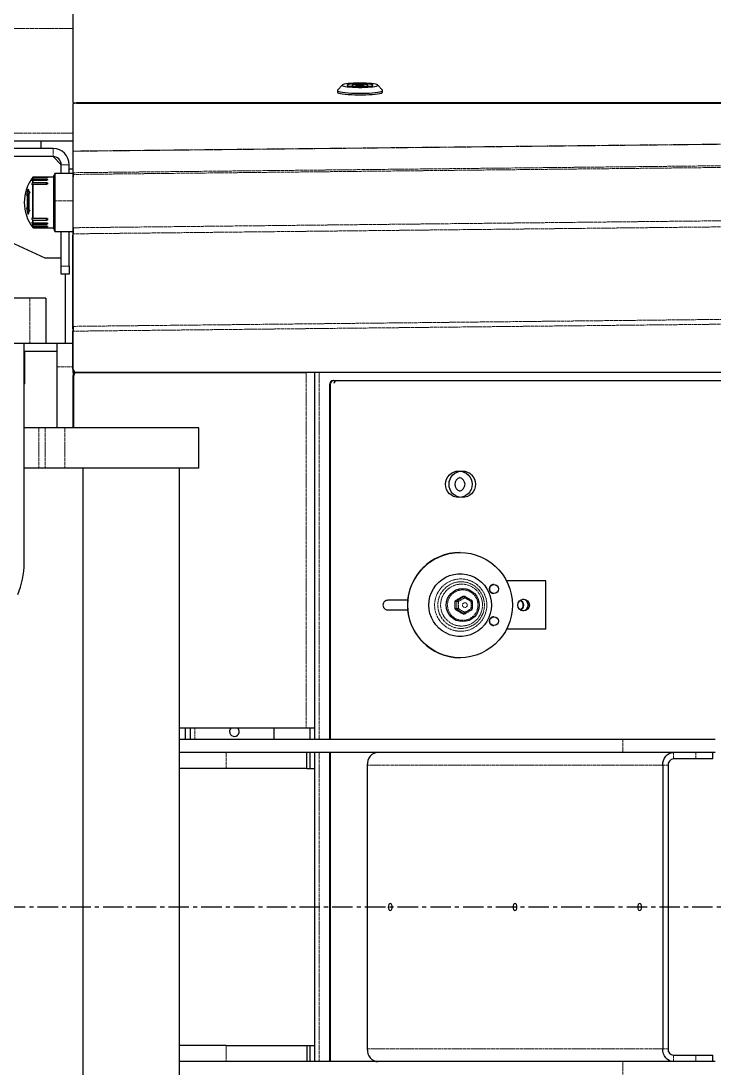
# Model space of a CAD drawing. Header units: millimetres. Extents: x -18594 to 273470, y -238787 to 48452.
# Drawn here: x 35425 to 35855, y -238011 to -237361 of the extents above; entities that cross this region are included whole.
import ezdxf

# ---------------------------------------------------------------- set-up
doc = ezdxf.new("R2010")
doc.units = ezdxf.units.MM
doc.linetypes.add('Xref AGV layout$0$CENTERX2', pattern=[20.32, 12.7, -2.54, 2.54, -2.54])
doc.linetypes.add('Xref AGV layout$0$PHANTOM', pattern=[2.5, 1.25, -0.25, 0.25, -0.25, 0.25, -0.25])
doc.layers.add('AM_BOR', color=4, linetype='Continuous', lineweight=25)
doc.layers.add('Xref AGV layout$0$ANNOTATION', color=5, linetype='Continuous')

# ---------------------------------------------------------------- blocks, each defined once
blk = doc.blocks.new('Xref AGV layout$0$A$C6D3E55E3')
at = {"color": 7, "linetype": 'Continuous', "lineweight": 25}
for p, q in [((2147.25, 1621.42), (2147.25, 1701.76)), ((2314.32, 1632.3), (2311.34, 1629.07)), ((2317.35, 1632.15), (2317.35, 1632)), ((2322.75, 1632.15), (2322.75, 1631.6)), ((2323.67, 1633.09), (2323.7, 1632.75)), ((2323.7, 1632.39), (2323.7, 1632.75)), ((2326.67, 1633.1), (2326.67, 1632.4)), ((2326.7, 1632.75), (2326.67, 1633.1)), ((2326.7, 1632.75), (2326.7, 1632.4)), ((2327.75, 1631.6), (2327.75, 1632.15)), ((2333.15, 1632), (2333.15, 1632.15)), ((2339.16, 1629.07), (2336.18, 1632.3)), ((2311.25, 1628.88), (2311.25, 1627.88)), ((2323.8, 1631.55), (2323.82, 1631.2)), ((2323.82, 1631.2), (2323.82, 1631.19)), ((2326.8, 1631.19), (2326.8, 1631.55)), ((2326.82, 1631.21), (2326.8, 1631.55)), ((2326.82, 1631.2), (2326.82, 1631.21)), ((2339.25, 1627.88), (2339.25, 1628.88)), ((2147.25, 1621.42), (2147.25, 1620.69)), ((2147.25, 1591.43), (2147.25, 1620.69)), ((3169.56, 1621.18), (2149.25, 1621.18)), ((2149.25, 1620.94), (3171.19, 1620.94)), ((2147.25, 1597.32), (2004.77, 1597.32)), ((2127.25, 1592.82), (2127.25, 1597.32)), ((2134.75, 1592.82), (2009.75, 1592.82)), ((2134.75, 1587.82), (2043.25, 1587.82)), ((2134.75, 1587.82), (2139.75, 1582.82)), ((2147.22, 1587.23), (2147.25, 1591.14)), ((2147.22, 1576.23), (2147.22, 1587.23)), ((2147.25, 1577.83), (2147.25, 1591.14)), ((2139.75, 1577.41), (2139.75, 1582.82)), ((2144.75, 1577.41), (2144.75, 1582.82)), ((2144.75, 1580.32), (2147.25, 1580.32)), ((2122.16, 1573.78), (2122.16, 1574.52)), ((2134.95, 1575.16), (2122.36, 1575.16)), ((2122.36, 1575), (2130.38, 1575)), ((2130.38, 1574.61), (2122.36, 1574.61)), ((2122.36, 1573.88), (2130.38, 1573.88)), ((2135.88, 1577.41), (2134.95, 1575.41)), ((2134.95, 1575.41), (2134.95, 1560.31)), ((2147.22, 1577.41), (2135.88, 1577.41)), ((2135.88, 1577.41), (2135.88, 1560.42)), ((2147.1, 1573.38), (2147.25, 1576.76)), ((2147.24, 1577.27), (2147.25, 1577.83)), ((2147.25, 1543.66), (2147.25, 1576.76)), ((2118.99, 1567.61), (2119.32, 1567.61)), ((2122.16, 1571.68), (2122.16, 1572.94)), ((2122.16, 1549.69), (2122.16, 1570.44)), ((2130.38, 1573.01), (2122.36, 1573.01)), ((2122.36, 1571.77), (2130.38, 1571.77)), ((2130.38, 1570.49), (2122.36, 1570.49)), ((2147.1, 1540.63), (2147.1, 1573.38)), ((2129.75, 1524.82), (2043.25, 1564.69)), ((2118.29, 1563.83), (2118.61, 1563.83)), ((2118.74, 1555.82), (2118.74, 1564.08)), ((2119.25, 1564.61), (2119.25, 1555.4)), ((2119.59, 1564.61), (2119.59, 1555.4)), ((2119.83, 1565.39), (2120.18, 1565.39)), ((2118.29, 1555.94), (2118.61, 1555.94)), ((2119.83, 1554.72), (2120.18, 1554.72)), ((2134.95, 1560.31), (2134.95, 1543.44)), ((2135.88, 1560.42), (2135.88, 1541.44)), ((2118.99, 1552.08), (2119.32, 1552.08)), ((2122.16, 1546.85), (2122.16, 1548.31)), ((2122.36, 1549.65), (2130.38, 1549.65)), ((2130.38, 1548.22), (2122.36, 1548.22)), ((2122.16, 1544.86), (2122.16, 1545.83)), ((2122.36, 1546.79), (2130.38, 1546.79)), ((2130.38, 1545.73), (2122.36, 1545.73)), ((2122.36, 1544.78), (2130.38, 1544.78)), ((2130.38, 1544.18), (2122.36, 1544.18)), ((2122.36, 1543.66), (2134.95, 1543.66)), ((2134.95, 1543.44), (2134.95, 1543.41)), ((2134.95, 1543.41), (2135.88, 1541.41)), ((2135.88, 1541.44), (2135.88, 1541.41)), ((2135.88, 1541.41), (2147.1, 1541.41)), ((2139.75, 1519.82), (2139.75, 1541.41)), ((2144.75, 1519.82), (2144.75, 1541.41)), ((2147.18, 1542.04), (2147.25, 1543.66)), ((2146.94, 1538.38), (2147.25, 1539.87)), ((2146.94, 1480.92), (2146.94, 1538.38)), ((2147.25, 1482.41), (2147.25, 1539.87)), ((2139.75, 1524.82), (2129.75, 1524.82)), ((2139.75, 1514.82), (2139.75, 1519.82)), ((2144.75, 1519.82), (2144.75, 1514.82)), ((2144.75, 1514.82), (2139.75, 1514.82)), ((2142.25, 1514.82), (2142.25, 1471.82)), ((2120.25, 1499.82), (1905.25, 1499.82)), ((2130.25, 1499.82), (2120.25, 1499.82)), ((2130.25, 1499.82), (2130.25, 1471.82)), ((2146.9, 1455.82), (2146.9, 1479.43)), ((2146.94, 1480.92), (2147.25, 1482.41)), ((2147.25, 1455.82), (2147.25, 1479.43)), ((2120.25, 1471.82), (1905.25, 1471.82)), ((2116.75, 1335.34), (2116.75, 1471.82)), ((2130.25, 1471.82), (2120.25, 1471.82)), ((2142.25, 1471.82), (2130.25, 1471.82)), ((2137.25, 1466.82), (2137.25, 1471.82)), ((2146.9, 1471.82), (2142.25, 1471.82)), ((2137.25, 1466.82), (2116.75, 1466.82)), ((2117.25, 1446.82), (2117.25, 1466.82)), ((2137.25, 1457.18), (2137.25, 1466.82)), ((2137.25, 1419.32), (2137.25, 1457.18)), ((2147.25, 1453.82), (2147.25, 1454.69)), ((2147.25, 1453.82), (2147.25, 1451.82)), ((2148.92, 1453.82), (2147.25, 1453.82)), ((2147.25, 1419.32), (2147.25, 1451.82)), ((2147.51, 1419.32), (2147.51, 1451.82)), ((2148.92, 1453.82), (2149.24, 1453.82)), ((3140.26, 1453.82), (2149.24, 1453.82)), ((2149.5, 1453.82), (2291.77, 1453.82)), ((2297.25, 1232.82), (2297.25, 1453.82)), ((2117.25, 1446.82), (2116.75, 1446.82)), ((2306.57, 1225.82), (2306.57, 1446.82)), ((2306.92, 1225.82), (2306.92, 1446.82)), ((2308.56, 1448.82), (2308.91, 1448.82)), ((2308.91, 1448.82), (3140.91, 1448.82)), ((2125.82, 1419.32), (2116.75, 1419.32)), ((2129.83, 1419.32), (2125.82, 1419.32)), ((2142.02, 1419.32), (2129.83, 1419.32)), ((2225.25, 1419.32), (2142.02, 1419.32)), ((2225.25, 1394.32), (2225.25, 1419.32)), ((2125.82, 1394.32), (2116.75, 1394.32)), ((2129.83, 1394.32), (2125.82, 1394.32)), ((2142.02, 1394.32), (2129.83, 1394.32)), ((2225.25, 1394.32), (2142.02, 1394.32)), ((2153.25, 1394.32), (2153.25, 849.32)), ((2213.25, 849.32), (2213.25, 1394.32)), ((2387.4, 1341.97), (2387.26, 1341.97)), ((2408.45, 1322.07), (2408.32, 1322.07)), ((2440.75, 1324.32), (2416.29, 1324.32)), ((2440.75, 1294.32), (2440.75, 1324.32)), ((2390.21, 1314.65), (2389.13, 1314.65)), ((2408.32, 1316.57), (2408.45, 1316.57)), ((2394.45, 1312.35), (2394.44, 1312.35)), ((2394.95, 1311.49), (2394.94, 1311.49)), ((2394.94, 1307.16), (2394.95, 1307.15)), ((2389.13, 1303.99), (2390.21, 1303.99)), ((2394.44, 1306.29), (2394.45, 1306.29)), ((2408.45, 1302.07), (2408.32, 1302.07)), ((2408.32, 1296.57), (2408.45, 1296.57)), ((2440.75, 1294.32), (2416.29, 1294.32)), ((2387.26, 1276.67), (2387.4, 1276.67)), ((2291.77, 1232.82), (2213.25, 1232.82)), ((2216.74, 1232.82), (2216.74, 1225.82)), ((2219.74, 1232.82), (2219.74, 1225.82)), ((2271.74, 1232.82), (2271.74, 1225.82)), ((2297.25, 1232.82), (2291.77, 1232.82)), ((2294.25, 1225.82), (2294.25, 1232.82)), ((2297.25, 1225.82), (2297.25, 1232.82)), ((2488.52, 1225.82), (2213.25, 1225.82)), ((2545.78, 1225.82), (2488.52, 1225.82)), ((2488.52, 1217.82), (2213.25, 1217.82)), ((2292.25, 1207.82), (2292.25, 1217.82)), ((2294.25, 1207.82), (2294.25, 1217.82)), ((2297.25, 1207.82), (2297.25, 1217.82)), ((2306.57, 1025.82), (2306.57, 1217.82)), ((2306.92, 1025.82), (2306.92, 1217.82)), ((2545.78, 1217.82), (2488.52, 1217.82)), ((2544.4, 1213.82), (2544.4, 1217.82)), ((2329.72, 1209.82), (2329.72, 1033.82)), ((2513.27, 1209.82), (2513.27, 1033.82)), ((2516.54, 1209.82), (2516.54, 1033.82)), ((2533.74, 1213.82), (2519.82, 1213.82)), ((2544.4, 1213.82), (2533.74, 1213.82)), ((2242.25, 1207.82), (2213.25, 1207.82)), ((2292.25, 1207.82), (2242.25, 1207.82)), ((2292.25, 1207.82), (2297.25, 1207.82)), ((2297.25, 1035.82), (2297.25, 1207.82)), ((2242.25, 1035.82), (2213.25, 1035.82)), ((2242.25, 1035.82), (2292.25, 1035.82)), ((2292.25, 1035.82), (2297.25, 1035.82)), ((2292.25, 1035.82), (2292.25, 1025.82)), ((2294.25, 1025.82), (2294.25, 1035.82)), ((2297.25, 1025.82), (2297.25, 1035.82)), ((2519.82, 1029.82), (2533.74, 1029.82)), ((2533.74, 1029.82), (2544.4, 1029.82)), ((2544.4, 1025.82), (2544.4, 1029.82)), ((2488.52, 1025.82), (2213.25, 1025.82)), ((2545.78, 1025.82), (2488.52, 1025.82))]:
    blk.add_line(p, q, dxfattribs=at)
at = {"color": 8, "linetype": 'Xref AGV layout$0$PHANTOM', "lineweight": 18}
for p, q in [((2147.25, 1667.32), (1999.56, 1667.32)), ((2149.25, 1620.94), (2149.25, 1621.18)), ((2004.75, 1602.32), (2147.25, 1602.32)), ((3156.42, 1602.1), (2147.25, 1591.26)), ((2147.25, 1591.14), (3156.35, 1601.98)), ((2134.75, 1592.82), (2134.75, 1587.82)), ((3150.22, 1588.6), (2147.25, 1577.83)), ((2147.25, 1576.76), (3149.97, 1587.54)), ((2139.75, 1582.82), (2144.75, 1582.82)), ((2122.16, 1574.9), (2122.16, 1575.07)), ((2122.36, 1575), (2122.36, 1575.16)), ((2122.36, 1573.88), (2122.36, 1574.61)), ((2130.38, 1575), (2130.38, 1574.6)), ((2130.38, 1573.88), (2130.38, 1573.01)), ((2122.36, 1571.77), (2122.36, 1573.01)), ((2122.36, 1549.65), (2122.36, 1570.49)), ((2130.38, 1571.77), (2130.38, 1570.6)), ((2130.38, 1570.6), (2130.38, 1570.49)), ((2118.61, 1564.21), (2118.71, 1564.21)), ((2119.25, 1564.61), (2119.59, 1564.61)), ((2119.4, 1565.01), (2119.74, 1565.01)), ((2118.61, 1555.65), (2118.7, 1555.65)), ((2119.25, 1555.4), (2119.59, 1555.4)), ((2119.4, 1555.01), (2119.74, 1555.01)), ((2135.88, 1560.42), (2147.1, 1560.42)), ((3144.86, 1554.38), (2147.25, 1543.66)), ((2122.36, 1546.79), (2122.36, 1548.22)), ((2130.38, 1549.65), (2130.38, 1549.42)), ((2130.38, 1549.42), (2130.38, 1548.22)), ((2147.25, 1539.87), (3144.55, 1550.58)), ((2122.16, 1543.76), (2122.16, 1544.28)), ((2122.36, 1544.78), (2122.36, 1545.73)), ((2122.36, 1543.69), (2122.36, 1544.18)), ((2134.95, 1543.69), (2122.36, 1543.69)), ((2122.36, 1543.66), (2122.36, 1543.69)), ((2130.38, 1546.79), (2130.38, 1545.73)), ((2130.38, 1544.78), (2130.38, 1544.18)), ((2134.95, 1543.44), (2135.88, 1541.44)), ((2139.75, 1519.82), (2144.75, 1519.82)), ((2120.25, 1499.82), (2120.25, 1471.82)), ((3142.3, 1493.09), (2147.25, 1482.41)), ((2147.25, 1479.43), (3142.25, 1490.12)), ((2146.9, 1479.43), (2147.25, 1479.43)), ((2146.9, 1457.18), (2137.25, 1457.18)), ((2146.9, 1455.82), (2147.25, 1455.82)), ((2147.51, 1451.82), (2147.25, 1451.82)), ((2291.77, 1453.82), (2291.77, 1232.82)), ((2299.99, 1453.82), (2299.99, 1225.82)), ((2306.92, 1446.82), (2306.57, 1446.82)), ((2125.82, 1394.32), (2125.82, 1419.32)), ((2129.83, 1394.32), (2129.83, 1419.32)), ((2142.02, 1394.32), (2142.02, 1419.32)), ((2389.71, 1314.52), (2388.63, 1314.52)), ((2385.48, 1311.49), (2384.4, 1311.49)), ((2384.4, 1307.16), (2385.48, 1307.16)), ((2384.9, 1312.35), (2385.98, 1312.35)), ((2385.98, 1306.29), (2384.9, 1306.29)), ((2388.63, 1304.13), (2389.71, 1304.13)), ((2222.74, 1232.82), (2222.74, 1225.82)), ((2488.52, 1217.82), (2488.52, 1225.82)), ((2242.25, 1207.82), (2242.25, 1217.82)), ((2299.99, 1217.82), (2299.99, 1025.82)), ((2519.82, 1213.82), (2519.82, 1217.82)), ((2533.74, 1213.82), (2533.74, 1217.82)), ((2513.27, 1209.82), (2329.72, 1209.82)), ((2516.54, 1209.82), (2513.27, 1209.82)), ((2242.25, 1035.82), (2242.25, 1025.82)), ((2329.72, 1033.82), (2513.27, 1033.82)), ((2516.54, 1033.82), (2513.27, 1033.82)), ((2519.82, 1029.82), (2519.82, 1025.82)), ((2533.74, 1025.82), (2533.74, 1029.82)), ((2488.52, 1017.82), (2488.52, 1025.82))]:
    blk.add_line(p, q, dxfattribs=at)
at = {"color": 7, "linetype": 'Continuous', "lineweight": 25, "flags": 128}
for points in [[(2325.14, 1633.49), (2323.18, 1633.47), (2321.28, 1633.4), (2319.51, 1633.29), (2317.93, 1633.15), (2316.58, 1632.98), (2315.51, 1632.77), (2314.75, 1632.55), (2314.33, 1632.32), (2314.26, 1632.08), (2314.55, 1631.84), (2315.18, 1631.61), (2316.13, 1631.4), (2317.37, 1631.21), (2318.87, 1631.06), (2320.57, 1630.94), (2322.43, 1630.86), (2324.37, 1630.81), (2326.34, 1630.82), (2328.28, 1630.86), (2330.12, 1630.95), (2331.8, 1631.07), (2333.27, 1631.23), (2334.49, 1631.42), (2335.41, 1631.64), (2336, 1631.87), (2336.24, 1632.1), (2336.13, 1632.34), (2335.68, 1632.58), (2334.88, 1632.8), (2333.78, 1633), (2332.4, 1633.17), (2330.8, 1633.31), (2329.01, 1633.41), (2327.11, 1633.47), (2325.14, 1633.49)], [(2325.17, 1633.13), (2323.45, 1633.1), (2321.82, 1633.03), (2320.34, 1632.92), (2319.1, 1632.77), (2318.14, 1632.6), (2317.52, 1632.4), (2317.26, 1632.19), (2317.37, 1631.98), (2317.85, 1631.78), (2318.67, 1631.6), (2319.8, 1631.44), (2321.19, 1631.31), (2322.77, 1631.22), (2324.46, 1631.18), (2326.19, 1631.18), (2327.88, 1631.23), (2329.44, 1631.32), (2330.81, 1631.45), (2331.91, 1631.61), (2332.71, 1631.8), (2333.16, 1632), (2333.23, 1632.21), (2332.94, 1632.42), (2332.28, 1632.62), (2331.29, 1632.79), (2330.03, 1632.93), (2328.54, 1633.04), (2326.89, 1633.11), (2325.17, 1633.13)], [(2323.67, 1633.09), (2322.08, 1633.03), (2320.62, 1632.93), (2319.38, 1632.8), (2318.4, 1632.63), (2317.72, 1632.44), (2317.38, 1632.24), (2317.4, 1632.04), (2317.77, 1631.84), (2318.47, 1631.66), (2319.48, 1631.49), (2320.75, 1631.36), (2322.22, 1631.26), (2323.82, 1631.2)], [(2323.7, 1632.75), (2322.39, 1632.67), (2321.3, 1632.55), (2320.54, 1632.4), (2320.14, 1632.23), (2320.16, 1632.06), (2320.58, 1631.89), (2321.37, 1631.74), (2322.47, 1631.62), (2323.8, 1631.55)], [(2322.75, 1632.15), (2322.95, 1632.03), (2323.5, 1631.93), (2324.31, 1631.87), (2325.27, 1631.85), (2326.23, 1631.87), (2327.03, 1631.94), (2327.57, 1632.04), (2327.75, 1632.15), (2327.55, 1632.27), (2327, 1632.37), (2326.18, 1632.43), (2325.22, 1632.46), (2324.27, 1632.43), (2323.46, 1632.36), (2322.93, 1632.26), (2322.75, 1632.15)], [(2326.82, 1631.21), (2328.42, 1631.27), (2329.87, 1631.37), (2331.12, 1631.51), (2332.1, 1631.67), (2332.78, 1631.86), (2333.11, 1632.06), (2333.1, 1632.26), (2332.73, 1632.46), (2332.02, 1632.65), (2331.01, 1632.81), (2329.75, 1632.94), (2328.28, 1633.04), (2326.67, 1633.1)], [(2326.8, 1631.55), (2328.11, 1631.63), (2329.19, 1631.75), (2329.96, 1631.9), (2330.35, 1632.07), (2330.34, 1632.25), (2329.92, 1632.42), (2329.13, 1632.56), (2328.02, 1632.68), (2326.7, 1632.75)], [(2311.25, 1627.88), (2311.27, 1627.8), (2311.56, 1627.53), (2312.21, 1627.26), (2313.19, 1627.02), (2314.49, 1626.79), (2316.07, 1626.59), (2317.88, 1626.43), (2319.89, 1626.31), (2322.03, 1626.22), (2324.26, 1626.18), (2326.51, 1626.18), (2328.73, 1626.23), (2330.86, 1626.32), (2332.85, 1626.45), (2334.63, 1626.62), (2336.18, 1626.82), (2337.44, 1627.04), (2338.39, 1627.29), (2338.99, 1627.56), (2339.24, 1627.83), (2339.25, 1627.88)], [(2311.34, 1629.07), (2311.33, 1629.06), (2311.27, 1628.79), (2311.56, 1628.52), (2312.21, 1628.25), (2313.19, 1628.01), (2314.49, 1627.78), (2316.07, 1627.59), (2317.88, 1627.42), (2319.89, 1627.3), (2322.03, 1627.21), (2324.26, 1627.17), (2326.51, 1627.18), (2328.73, 1627.22), (2330.86, 1627.31), (2332.85, 1627.44), (2334.63, 1627.61), (2336.18, 1627.81), (2337.44, 1628.04), (2338.39, 1628.29), (2338.99, 1628.55), (2339.24, 1628.82), (2339.16, 1629.07)], [(2419.93, 1309.32), (2419.75, 1305.91), (2419.22, 1302.53), (2418.34, 1299.23), (2417.12, 1296.04), (2415.57, 1293), (2413.72, 1290.13), (2411.57, 1287.47), (2409.17, 1285.06), (2406.52, 1282.91), (2403.67, 1281.05), (2400.63, 1279.49), (2397.45, 1278.27), (2394.17, 1277.39), (2390.8, 1276.85), (2387.4, 1276.67), (2384, 1276.85), (2380.64, 1277.39), (2377.35, 1278.27), (2374.17, 1279.49), (2371.14, 1281.05), (2368.29, 1282.91), (2365.64, 1285.06), (2363.23, 1287.47), (2361.09, 1290.13), (2359.24, 1293), (2357.69, 1296.04), (2356.47, 1299.23), (2355.59, 1302.53), (2355.06, 1305.91), (2354.88, 1309.32), (2355.06, 1312.73), (2355.59, 1316.11), (2356.47, 1319.41), (2357.69, 1322.6), (2359.24, 1325.65), (2361.09, 1328.51), (2363.23, 1331.17), (2365.64, 1333.59), (2368.29, 1335.74), (2371.14, 1337.6), (2374.17, 1339.15), (2377.35, 1340.37), (2380.64, 1341.26), (2384, 1341.79), (2387.4, 1341.97), (2390.8, 1341.79), (2394.17, 1341.26), (2397.45, 1340.37), (2400.63, 1339.15), (2403.67, 1337.6), (2406.52, 1335.74), (2409.17, 1333.59), (2411.57, 1331.17), (2413.72, 1328.51), (2415.57, 1325.65), (2417.12, 1322.6), (2418.34, 1319.41), (2419.22, 1316.11), (2419.75, 1312.73), (2419.93, 1309.32)], [(2406.83, 1309.32), (2406.65, 1306.67), (2406.11, 1304.06), (2405.22, 1301.55), (2404, 1299.19), (2402.47, 1297.02), (2400.66, 1295.07), (2398.61, 1293.39), (2396.34, 1292.01), (2393.91, 1290.95), (2391.36, 1290.23), (2388.73, 1289.87), (2386.08, 1289.87), (2383.45, 1290.23), (2380.9, 1290.95), (2378.47, 1292.01), (2376.2, 1293.39), (2374.14, 1295.07), (2372.33, 1297.02), (2370.81, 1299.19), (2369.59, 1301.55), (2368.7, 1304.06), (2368.16, 1306.67), (2367.98, 1309.32), (2368.16, 1311.98), (2368.7, 1314.58), (2369.59, 1317.09), (2370.81, 1319.45), (2372.33, 1321.63), (2374.14, 1323.57), (2376.2, 1325.25), (2378.47, 1326.64), (2380.9, 1327.7), (2383.45, 1328.41), (2386.08, 1328.78), (2388.73, 1328.78), (2391.36, 1328.41), (2393.91, 1327.7), (2396.34, 1326.64), (2398.61, 1325.25), (2400.66, 1323.57), (2402.47, 1321.63), (2404, 1319.45), (2405.22, 1317.09), (2406.11, 1314.58), (2406.65, 1311.98), (2406.83, 1309.32)], [(2384.9, 1312.35), (2385.37, 1312.62), (2385.84, 1312.89), (2386.3, 1313.17), (2386.77, 1313.44), (2387.24, 1313.71), (2387.7, 1313.98), (2388.17, 1314.25), (2388.63, 1314.52)], [(2384.4, 1307.16), (2384.4, 1307.7), (2384.4, 1308.24), (2384.4, 1308.78), (2384.4, 1309.32), (2384.4, 1309.86), (2384.4, 1310.4), (2384.4, 1310.95), (2384.4, 1311.49)], [(2388.63, 1304.13), (2388.17, 1304.4), (2387.7, 1304.67), (2387.24, 1304.94), (2386.77, 1305.21), (2386.3, 1305.48), (2385.84, 1305.75), (2385.37, 1306.02), (2384.9, 1306.29)], [(2336.27, 1217.82), (2335, 1217.67), (2333.77, 1217.21), (2332.63, 1216.47), (2331.64, 1215.48), (2330.83, 1214.27), (2330.22, 1212.88), (2329.85, 1211.38), (2329.72, 1209.82)], [(2513.27, 1209.82), (2513.39, 1211.38), (2513.76, 1212.88), (2514.37, 1214.27), (2515.18, 1215.48), (2516.18, 1216.47), (2517.31, 1217.21), (2518.54, 1217.67), (2519.82, 1217.82)], [(2344.06, 1123.92), (2343.6, 1123.76), (2343.21, 1123.31), (2342.95, 1122.63), (2342.86, 1121.82), (2342.95, 1121.02), (2343.21, 1120.34), (2343.6, 1119.88), (2344.06, 1119.72), (2344.52, 1119.88), (2344.91, 1120.34), (2345.17, 1121.02), (2345.26, 1121.82), (2345.17, 1122.63), (2344.91, 1123.31), (2344.52, 1123.76), (2344.06, 1123.92)], [(2421.49, 1123.92), (2421.03, 1123.76), (2420.64, 1123.31), (2420.38, 1122.63), (2420.29, 1121.82), (2420.38, 1121.02), (2420.64, 1120.34), (2421.03, 1119.88), (2421.49, 1119.72), (2421.95, 1119.88), (2422.34, 1120.34), (2422.61, 1121.02), (2422.7, 1121.82), (2422.61, 1122.63), (2422.34, 1123.31), (2421.95, 1123.76), (2421.49, 1123.92)], [(2498.93, 1123.92), (2498.46, 1123.76), (2498.07, 1123.31), (2497.81, 1122.63), (2497.72, 1121.82), (2497.81, 1121.02), (2498.07, 1120.34), (2498.46, 1119.88), (2498.93, 1119.72), (2499.39, 1119.88), (2499.78, 1120.34), (2500.04, 1121.02), (2500.13, 1121.82), (2500.04, 1122.63), (2499.78, 1123.31), (2499.39, 1123.76), (2498.93, 1123.92)], [(2329.72, 1033.82), (2329.85, 1032.26), (2330.22, 1030.76), (2330.83, 1029.38), (2331.64, 1028.17), (2332.63, 1027.17), (2333.77, 1026.43), (2335, 1025.98), (2336.27, 1025.82)], [(2519.82, 1025.82), (2518.54, 1025.98), (2517.31, 1026.43), (2516.18, 1027.17), (2515.18, 1028.17), (2514.37, 1029.38), (2513.76, 1030.76), (2513.39, 1032.26), (2513.27, 1033.82)]]:
    blk.add_lwpolyline(points, dxfattribs=at)
at = {"color": 7, "linetype": 'Continuous', "lineweight": 25}
for centre, radius in [((2386.63, 1384.32), 8.24), ((2388.77, 1384.32), 8.24), ((2408.46, 1319.33), 2.75), ((2389.05, 1309.32), 10.27), ((2426.81, 1309.32), 3.6), ((2408.46, 1299.33), 2.75)]:
    blk.add_circle(centre, radius, dxfattribs=at)
at = {"color": 8, "linetype": 'Xref AGV layout$0$PHANTOM', "lineweight": 18}
for centre, radius in [((2389.06, 1309.32), 9.46), ((2390.39, 1309.32), 1.5)]:
    blk.add_circle(centre, radius, dxfattribs=at)
at = {"color": 7, "linetype": 'Continuous', "lineweight": 25}
for centre, radius, start, end in [((2148.76, 1625.47), 4.31, 249.5471, 276.55541), ((2148.76, 1616.65), 4.31, 83.44459, 110.4529), ((2134.75, 1582.82), 10, 0, 90), ((2134.75, 1582.82), 5, 0, 90), ((2142.55, 1559.41), 25.7, 142.48007, 217.51993), ((2122.36, 1574.91), 0.25, 90, 142.48007), ((2141.28, 1561.52), 23.11, 164.70791, 174.25507), ((2125.85, 1568.94), 6.98, 190.98518, 210.57905), ((2126.11, 1568.95), 6.92, 191.14928, 210.97703), ((2126.44, 1557.18), 10.53, 138.09682, 140.79069), ((2128.69, 1554.95), 13.7, 130.30303, 132.70137), ((2129.03, 1554.79), 13.81, 129.8774, 132.27638), ((2142.19, 1558.3), 24.02, 185.62736, 194.99471), ((2124.69, 1562.59), 9.23, 226.09474, 228.8071), ((2124.83, 1562.49), 9.03, 226.45658, 227.836), ((2128.14, 1550.6), 9.27, 153.66896, 170.82989), ((2128.37, 1550.6), 9.16, 153.31173, 170.6949), ((2127.18, 1565.75), 13.26, 234.06705, 236.32733), ((2127.54, 1565.94), 13.42, 234.47075, 236.72554), ((2122.36, 1543.91), 0.25, 217.51993, 270), ((2148.9, 1455.82), 2, 179.89176, 269.88968), ((2149.24, 1455.82), 2, 179.89176, 269.88968), ((2149.24, 1451.83), 2, 90.10862, 180.10909), ((2149.51, 1451.83), 2, 90.10862, 180.10909), ((2308.56, 1446.83), 2, 90.1088, 180.10976), ((2308.91, 1446.83), 2, 90.1088, 180.10976), ((2311.05, 1446.83), 2, 90.10974, 180.11053), ((2388.41, 1384.33), 4.25, 104.70371, 180.07973), ((2388.41, 1384.33), 4.25, 104.69009, 180.09334), ((2386.25, 1384.32), 4.25, 282.13242, 77.86758), ((2388.41, 1384.32), 4.25, 179.90814, 255.30842), ((2388.41, 1384.32), 4.25, 179.92141, 255.29516), ((2387.36, 1309.32), 32.65, 90.17073, 269.82927), ((2066.75, 1335.34), 50, 337, 0), ((2408.33, 1319.33), 2.74, 90.09992, 180.11999), ((2390.21, 1313.65), 1, 60.07, 90), ((2408.33, 1319.32), 2.74, 179.86203, 269.91774), ((2393.95, 1311.49), 1, 0.3307, 59.73738), ((2393.95, 1307.16), 1, 300.26262, 359.6693), ((2426.11, 1309.33), 2.99, 111.07536, 145.39245), ((2426.11, 1309.31), 2.99, 214.60755, 248.92464), ((2423.96, 1309.32), 3, 284.1422, 75.8578), ((2423.61, 1309.32), 3, 294.67072, 65.32928), ((2426.09, 1309.32), 3.6, 275.76094, 84.23906), ((2390.21, 1304.99), 1, 270, 299.93), ((2408.33, 1299.33), 2.74, 90.10005, 180.11987), ((2408.33, 1299.32), 2.74, 179.86086, 269.91891), ((2247.24, 1230.76), 3, 136.6459, 180), ((2247.24, 1230.76), 3, 180, 43.3541), ((2520.22, 1210.15), 3.69, 96.24378, 185.11122), ((2520.22, 1033.49), 3.69, 174.88878, 263.75622)]:
    blk.add_arc(centre, radius, start, end, dxfattribs=at)
at = {"color": 8, "linetype": 'Xref AGV layout$0$PHANTOM', "lineweight": 18}
for centre, radius, start, end in [((2387.85, 1309.32), 16.26, 90.17311, 269.82689), ((2388.1, 1309.32), 14.51, 90.17729, 269.82271), ((2388.36, 1309.32), 13.04, 90.17228, 269.82772), ((2387.75, 1309.32), 16.26, 270.1731, 89.8269), ((2388.01, 1309.32), 14.51, 270.17727, 89.82273), ((2388.28, 1309.32), 13.04, 270.17228, 89.82772), ((2390.21, 1313.66), 0.993, 90.00744, 120.10384), ((2388.56, 1313), 1.9, 24.19625, 52.80205), ((2373.91, 1323.45), 19.02, 329.47566, 332.01616), ((2386.48, 1311.49), 1, 120.15035, 180.03977), ((2386.27, 1307.03), 4.53, 87.69115, 100.02064), ((2386.27, 1311.62), 4.53, 259.97936, 272.30885), ((2386.48, 1307.16), 1, 179.96023, 239.84965), ((2364.67, 1299.25), 25.01, 29.45815, 31.58714), ((2364.67, 1319.39), 25.01, 328.41286, 330.54185), ((2392.97, 1312.46), 1.48, 322.35534, 355.90568), ((2394.35, 1308.88), 2.68, 77.11301, 94.36713), ((2394.35, 1309.76), 2.68, 265.63287, 282.88699), ((2392.97, 1306.19), 1.48, 4.09432, 37.64466), ((2388.56, 1305.64), 1.9, 307.19795, 335.80375), ((2390.21, 1304.99), 0.993, 239.89616, 269.99256), ((2373.91, 1295.2), 19.02, 27.98384, 30.52434)]:
    blk.add_arc(centre, radius, start, end, dxfattribs=at)
at = {"color": 7, "linetype": 'Continuous', "lineweight": 25}
for points, knots in [([(2122.16, 1574.52), (2122.07, 1574.41), (2121.91, 1574.23), (2121.75, 1574.09), (2121.67, 1574.06), (2121.68, 1574.13), (2121.74, 1574.27), (2121.86, 1574.46), (2122.01, 1574.68), (2122.12, 1574.83), (2122.16, 1574.9)], [0, 0, 0, 0, 0.196098, 0.3241419, 0.4530292, 0.5637532, 0.6669203, 0.7773266, 0.9058879, 1, 1, 1, 1]), ([(2122.16, 1572.94), (2122.07, 1572.86), (2121.91, 1572.73), (2121.75, 1572.68), (2121.67, 1572.73), (2121.68, 1572.88), (2121.74, 1573.07), (2121.86, 1573.31), (2122.01, 1573.55), (2122.12, 1573.71), (2122.16, 1573.78)], [0, 0, 0, 0, 0.196074, 0.324166, 0.453014, 0.563725, 0.666908, 0.777311, 0.905874, 1, 1, 1, 1]), ([(2122.16, 1574.9), (2122.18, 1574.91), (2122.2, 1574.94), (2122.25, 1574.97), (2122.31, 1574.99), (2122.34, 1575), (2122.36, 1575)], [0, 0, 0, 0, 0.253777, 0.503962, 0.752408, 1, 1, 1, 1]), ([(2122.36, 1574.61), (2122.34, 1574.6), (2122.31, 1574.6), (2122.25, 1574.58), (2122.2, 1574.56), (2122.18, 1574.53), (2122.16, 1574.52)], [0, 0, 0, 0, 0.24762, 0.496146, 0.746285, 1, 1, 1, 1]), ([(2122.16, 1573.78), (2122.18, 1573.79), (2122.2, 1573.82), (2122.25, 1573.85), (2122.31, 1573.87), (2122.34, 1573.88), (2122.36, 1573.88)], [0, 0, 0, 0, 0.253631, 0.5039102, 0.7523652, 1, 1, 1, 1]), ([(2130.38, 1575), (2130.49, 1575), (2130.71, 1574.99), (2131, 1574.97), (2131.22, 1574.93), (2131.34, 1574.87), (2131.36, 1574.81), (2131.27, 1574.74), (2131.07, 1574.67), (2130.8, 1574.63), (2130.56, 1574.61), (2130.41, 1574.61), (2130.38, 1574.61)], [0, 0, 0, 0, 0.108382, 0.21676, 0.324804, 0.432045, 0.538409, 0.644328, 0.750494, 0.857397, 0.965167, 1, 1, 1, 1]), ([(2130.38, 1573.88), (2130.49, 1573.87), (2130.71, 1573.87), (2131, 1573.8), (2131.22, 1573.7), (2131.34, 1573.57), (2131.36, 1573.42), (2131.27, 1573.27), (2131.07, 1573.15), (2130.8, 1573.05), (2130.56, 1573.02), (2130.41, 1573.01), (2130.38, 1573.01)], [0, 0, 0, 0, 0.108382, 0.216783, 0.324808, 0.432041, 0.538408, 0.644341, 0.750492, 0.8574, 0.965165, 1, 1, 1, 1]), ([(2147.24, 1577.27), (2147.24, 1577.12), (2147.24, 1576.85), (2147.22, 1576.31), (2147.2, 1575.76), (2147.19, 1575.38), (2147.18, 1575.21)], [0, 0, 0, 0, 0.322053, 0.586492, 0.807922, 1, 1, 1, 1]), ([(2147.25, 1577.83), (2147.25, 1577.81), (2147.25, 1577.77), (2147.25, 1577.7), (2147.25, 1577.62), (2147.25, 1577.54), (2147.25, 1577.46), (2147.25, 1577.37), (2147.25, 1577.27), (2147.25, 1577.18), (2147.25, 1577.08), (2147.25, 1576.97), (2147.25, 1576.87), (2147.25, 1576.8), (2147.25, 1576.76)], [0, 0, 0, 0, 0.096517, 0.190637, 0.282361, 0.371687, 0.458615, 0.543147, 0.625282, 0.70502, 0.78236, 0.857304, 0.92985, 1, 1, 1, 1]), ([(2122.16, 1570.44), (2122.07, 1570.4), (2121.91, 1570.32), (2121.75, 1570.36), (2121.67, 1570.5), (2121.68, 1570.71), (2121.74, 1570.94), (2121.86, 1571.21), (2122.01, 1571.46), (2122.12, 1571.62), (2122.16, 1571.68)], [0, 0, 0, 0, 0.196078, 0.324154, 0.453035, 0.563759, 0.666932, 0.777324, 0.90588, 1, 1, 1, 1]), ([(2122.36, 1573.01), (2122.34, 1573.01), (2122.31, 1573.01), (2122.25, 1572.99), (2122.2, 1572.97), (2122.18, 1572.95), (2122.16, 1572.94)], [0, 0, 0, 0, 0.247599, 0.496097, 0.746103, 1, 1, 1, 1]), ([(2122.16, 1571.68), (2122.18, 1571.69), (2122.2, 1571.72), (2122.25, 1571.75), (2122.31, 1571.77), (2122.34, 1571.77), (2122.36, 1571.77)], [0, 0, 0, 0, 0.253701, 0.50392, 0.752388, 1, 1, 1, 1]), ([(2122.16, 1570.44), (2122.18, 1570.45), (2122.22, 1570.47), (2122.28, 1570.49), (2122.33, 1570.49), (2122.36, 1570.49)], [0, 0, 0, 0, 0.368632, 0.621288, 1, 1, 1, 1]), ([(2130.38, 1571.77), (2130.49, 1571.77), (2130.71, 1571.75), (2131, 1571.65), (2131.22, 1571.49), (2131.34, 1571.29), (2131.36, 1571.08), (2131.27, 1570.86), (2131.07, 1570.68), (2130.8, 1570.55), (2130.56, 1570.5), (2130.41, 1570.49), (2130.38, 1570.49)], [0, 0, 0, 0, 0.108385, 0.216774, 0.324824, 0.43201, 0.538405, 0.644342, 0.750507, 0.8574, 0.965164, 1, 1, 1, 1]), ([(2118.61, 1564.21), (2118.62, 1564.22), (2118.66, 1564.25), (2118.7, 1564.24), (2118.73, 1564.2), (2118.74, 1564.14), (2118.74, 1564.09), (2118.74, 1564.08)], [0, 0, 0, 0, 0.234894, 0.470311, 0.695664, 0.902614, 1, 1, 1, 1]), ([(2119.4, 1565.01), (2119.38, 1564.99), (2119.35, 1564.95), (2119.3, 1564.85), (2119.27, 1564.74), (2119.26, 1564.66), (2119.25, 1564.62), (2119.25, 1564.61)], [0, 0, 0, 0, 0.253074, 0.506762, 0.742131, 0.949913, 1, 1, 1, 1]), ([(2119.59, 1564.61), (2119.59, 1564.64), (2119.59, 1564.7), (2119.62, 1564.79), (2119.65, 1564.88), (2119.69, 1564.96), (2119.73, 1565), (2119.74, 1565.01)], [0, 0, 0, 0, 0.188417, 0.376555, 0.573091, 0.790458, 1, 1, 1, 1]), ([(2118.74, 1555.82), (2118.74, 1555.79), (2118.74, 1555.74), (2118.72, 1555.67), (2118.69, 1555.63), (2118.65, 1555.62), (2118.62, 1555.64), (2118.61, 1555.65)], [0, 0, 0, 0, 0.189844, 0.379317, 0.575334, 0.786334, 1, 1, 1, 1]), ([(2119.25, 1555.4), (2119.26, 1555.37), (2119.26, 1555.31), (2119.28, 1555.21), (2119.31, 1555.13), (2119.36, 1555.06), (2119.39, 1555.03), (2119.4, 1555.01)], [0, 0, 0, 0, 0.189115, 0.377993, 0.574999, 0.792478, 1, 1, 1, 1]), ([(2119.74, 1555.01), (2119.72, 1555.03), (2119.68, 1555.07), (2119.63, 1555.16), (2119.6, 1555.27), (2119.59, 1555.35), (2119.59, 1555.39), (2119.59, 1555.4)], [0, 0, 0, 0, 0.254209, 0.508873, 0.74463, 0.951936, 1, 1, 1, 1]), ([(2122.16, 1548.31), (2122.07, 1548.44), (2121.91, 1548.66), (2121.75, 1549.03), (2121.67, 1549.32), (2121.68, 1549.54), (2121.74, 1549.68), (2121.86, 1549.75), (2122.01, 1549.75), (2122.12, 1549.71), (2122.16, 1549.69)], [0, 0, 0, 0, 0.19608, 0.324159, 0.453037, 0.563761, 0.666944, 0.77731, 0.905877, 1, 1, 1, 1]), ([(2122.36, 1549.65), (2122.33, 1549.65), (2122.28, 1549.66), (2122.22, 1549.67), (2122.18, 1549.68), (2122.16, 1549.69)], [0, 0, 0, 0, 0.378645, 0.631141, 1, 1, 1, 1]), ([(2122.36, 1548.22), (2122.34, 1548.22), (2122.31, 1548.22), (2122.25, 1548.24), (2122.2, 1548.27), (2122.18, 1548.3), (2122.16, 1548.31)], [0, 0, 0, 0, 0.247617, 0.496126, 0.746252, 1, 1, 1, 1]), ([(2130.38, 1549.65), (2130.49, 1549.64), (2130.71, 1549.63), (2131, 1549.5), (2131.22, 1549.3), (2131.34, 1549.07), (2131.36, 1548.83), (2131.27, 1548.6), (2131.07, 1548.41), (2130.8, 1548.27), (2130.56, 1548.22), (2130.41, 1548.22), (2130.38, 1548.22)], [0, 0, 0, 0, 0.1083816, 0.2167648, 0.3248213, 0.4320154, 0.5383873, 0.6443494, 0.7504959, 0.8573997, 0.9651645, 1, 1, 1, 1]), ([(2122.16, 1545.83), (2122.07, 1545.97), (2121.91, 1546.21), (2121.75, 1546.55), (2121.67, 1546.79), (2121.68, 1546.95), (2121.74, 1547.03), (2121.86, 1547.03), (2122.01, 1546.96), (2122.12, 1546.88), (2122.16, 1546.85)], [0, 0, 0, 0, 0.196077, 0.324141, 0.453027, 0.563717, 0.666895, 0.777316, 0.905871, 1, 1, 1, 1]), ([(2122.16, 1544.28), (2122.07, 1544.42), (2121.91, 1544.65), (2121.75, 1544.94), (2121.67, 1545.13), (2121.68, 1545.21), (2121.74, 1545.22), (2121.86, 1545.15), (2122.01, 1545.02), (2122.12, 1544.91), (2122.16, 1544.86)], [0, 0, 0, 0, 0.1960859, 0.3241627, 0.453033, 0.5637426, 0.6669423, 0.7773136, 0.9058834, 1, 1, 1, 1]), ([(2122.16, 1546.85), (2122.18, 1546.84), (2122.2, 1546.82), (2122.25, 1546.8), (2122.31, 1546.79), (2122.34, 1546.79), (2122.36, 1546.79)], [0, 0, 0, 0, 0.253515, 0.503836, 0.752326, 1, 1, 1, 1]), ([(2122.36, 1545.73), (2122.34, 1545.73), (2122.31, 1545.74), (2122.25, 1545.76), (2122.2, 1545.79), (2122.18, 1545.82), (2122.16, 1545.83)], [0, 0, 0, 0, 0.247637, 0.496101, 0.746237, 1, 1, 1, 1]), ([(2122.16, 1544.86), (2122.18, 1544.85), (2122.2, 1544.83), (2122.25, 1544.8), (2122.31, 1544.78), (2122.34, 1544.78), (2122.36, 1544.78)], [0, 0, 0, 0, 0.253723, 0.503887, 0.752395, 1, 1, 1, 1]), ([(2122.36, 1544.18), (2122.34, 1544.18), (2122.31, 1544.18), (2122.25, 1544.2), (2122.2, 1544.24), (2122.18, 1544.27), (2122.16, 1544.28)], [0, 0, 0, 0, 0.247619, 0.496039, 0.746271, 1, 1, 1, 1]), ([(2130.38, 1546.79), (2130.49, 1546.78), (2130.71, 1546.77), (2131, 1546.67), (2131.22, 1546.52), (2131.34, 1546.35), (2131.36, 1546.17), (2131.27, 1546), (2131.07, 1545.87), (2130.8, 1545.77), (2130.56, 1545.74), (2130.41, 1545.73), (2130.38, 1545.73)], [0, 0, 0, 0, 0.10838, 0.21678, 0.324813, 0.43204, 0.538398, 0.644355, 0.750518, 0.857396, 0.965165, 1, 1, 1, 1]), ([(2130.38, 1544.78), (2130.49, 1544.78), (2130.71, 1544.77), (2131, 1544.71), (2131.22, 1544.62), (2131.34, 1544.52), (2131.36, 1544.41), (2131.27, 1544.32), (2131.07, 1544.25), (2130.8, 1544.2), (2130.56, 1544.18), (2130.41, 1544.18), (2130.38, 1544.18)], [0, 0, 0, 0, 0.108378, 0.216765, 0.324814, 0.432015, 0.538407, 0.644351, 0.750501, 0.857392, 0.965165, 1, 1, 1, 1]), ([(2147.18, 1542.04), (2147.15, 1541.59), (2147.11, 1540.73), (2147.05, 1539.92), (2147.01, 1539.53)], [0, 0, 0, 0, 0.526172, 1, 1, 1, 1]), ([(2147.25, 1543.66), (2147.25, 1543.61), (2147.25, 1543.51), (2147.25, 1543.35), (2147.25, 1543.19), (2147.25, 1543.02), (2147.25, 1542.86), (2147.25, 1542.69), (2147.25, 1542.52), (2147.25, 1542.35), (2147.25, 1542.18), (2147.25, 1541.96), (2147.25, 1541.65), (2147.25, 1541.26), (2147.25, 1540.83), (2147.25, 1540.36), (2147.25, 1540.03), (2147.25, 1539.87)], [0, 0, 0, 0, 0.056087, 0.110812, 0.164175, 0.216177, 0.266816, 0.316095, 0.364012, 0.410567, 0.455762, 0.499595, 0.590577, 0.686107, 0.786187, 0.890817, 1, 1, 1, 1]), ([(2147.02, 1539.54), (2147.01, 1539.51), (2146.98, 1539.21), (2146.96, 1538.77), (2146.94, 1538.38)], [0, 0, 0, 0, 0.097631, 1, 1, 1, 1]), ([(2146.94, 1480.92), (2146.93, 1480.78), (2146.93, 1480.65), (2146.92, 1480.4), (2146.92, 1480.29), (2146.91, 1479.98), (2146.9, 1479.73), (2146.9, 1479.43)], [0, 0, 0, 0, 0.25, 0.25, 0.5, 0.5, 1, 1, 1, 1]), ([(2147.25, 1482.41), (2147.25, 1482.31), (2147.25, 1482.14), (2147.25, 1481.87), (2147.25, 1481.62), (2147.25, 1481.39), (2147.25, 1481.16), (2147.25, 1480.87), (2147.25, 1480.48), (2147.25, 1479.98), (2147.25, 1479.62), (2147.25, 1479.43)], [0, 0, 0, 0, 0.095926, 0.186806, 0.27264, 0.35343, 0.429175, 0.499875, 0.64778, 0.814488, 1, 1, 1, 1]), ([(2388.63, 1314.52), (2388.74, 1314.57), (2388.89, 1314.65), (2389.07, 1314.64), (2389.13, 1314.64)], [0, 0, 0, 0, 0.642703, 1, 1, 1, 1]), ([(2390.71, 1314.52), (2391.34, 1314.16), (2392.59, 1313.44), (2393.83, 1312.71), (2394.44, 1312.35)], [0, 0, 0, 0, 0.500001, 1, 1, 1, 1]), ([(2342.68, 1312.32), (2342.28, 1312.29), (2341.49, 1312.21), (2340.48, 1311.59), (2339.93, 1310.87), (2339.69, 1310.28), (2339.53, 1309.66), (2339.52, 1308.93), (2339.76, 1308.14), (2340.12, 1307.51), (2340.65, 1306.98), (2341.3, 1306.59), (2341.99, 1306.36), (2342.46, 1306.33), (2342.68, 1306.32)], [0, 0, 0, 0, 0.132475, 0.26047, 0.367664, 0.409615, 0.449081, 0.556946, 0.624875, 0.699336, 0.777187, 0.85502, 0.929922, 1, 1, 1, 1]), ([(2355.04, 1312.32), (2354.3, 1312.32), (2352.49, 1312.32), (2349.78, 1312.32), (2347.08, 1312.32), (2344.89, 1312.32), (2343.36, 1312.32), (2342.55, 1312.32), (2342.63, 1312.32), (2342.65, 1312.32)], [0, 0, 0, 0, 0.125065, 0.30652, 0.47682, 0.637239, 0.789338, 0.935487, 1, 1, 1, 1]), ([(2384.4, 1311.49), (2384.41, 1311.6), (2384.43, 1311.82), (2384.61, 1312.14), (2384.8, 1312.28), (2384.9, 1312.35)], [0, 0, 0, 0, 0.321525, 0.643079, 1, 1, 1, 1]), ([(2384.9, 1306.29), (2384.81, 1306.36), (2384.63, 1306.49), (2384.44, 1306.8), (2384.41, 1307.03), (2384.4, 1307.16)], [0, 0, 0, 0, 0.321529, 0.643072, 1, 1, 1, 1]), ([(2342.65, 1306.32), (2342.63, 1306.32), (2342.55, 1306.32), (2343.36, 1306.32), (2344.89, 1306.32), (2347.08, 1306.32), (2349.78, 1306.32), (2352.48, 1306.32), (2354.29, 1306.32), (2355.02, 1306.32)], [0, 0, 0, 0, 0.064604, 0.210957, 0.36327, 0.523914, 0.694453, 0.876162, 1, 1, 1, 1]), ([(2389.13, 1304.01), (2389.08, 1304), (2388.91, 1303.99), (2388.75, 1304.07), (2388.63, 1304.13)], [0, 0, 0, 0, 0.285733, 1, 1, 1, 1]), ([(2394.44, 1306.29), (2393.83, 1305.93), (2392.59, 1305.21), (2391.34, 1304.49), (2390.71, 1304.13)], [0, 0, 0, 0, 0.499999, 1, 1, 1, 1])]:
    blk.add_open_spline(points, degree=3, knots=knots, dxfattribs=at)
at = {"color": 8, "linetype": 'Xref AGV layout$0$PHANTOM', "lineweight": 18}
for points, knots in [([(2385.98, 1312.35), (2386.6, 1312.71), (2387.86, 1313.44), (2389.09, 1314.16), (2389.71, 1314.52)], [0, 0, 0, 0, 0.499999, 1, 1, 1, 1]), ([(2390.3, 1313.78), (2389.64, 1313.45), (2388.32, 1312.78), (2387.07, 1311.96), (2386.45, 1311.55)], [0, 0, 0, 0, 0.499999, 1, 1, 1, 1]), ([(2394.15, 1311.55), (2393.53, 1311.96), (2392.29, 1312.78), (2390.96, 1313.45), (2390.3, 1313.78)], [0, 0, 0, 0, 0.500001, 1, 1, 1, 1]), ([(2386.45, 1307.09), (2387.07, 1306.68), (2388.32, 1305.87), (2389.64, 1305.2), (2390.3, 1304.86)], [0, 0, 0, 0, 0.500001, 1, 1, 1, 1]), ([(2390.3, 1304.86), (2390.96, 1305.2), (2392.29, 1305.87), (2393.53, 1306.68), (2394.15, 1307.09)], [0, 0, 0, 0, 0.499999, 1, 1, 1, 1]), ([(2389.71, 1304.13), (2389.09, 1304.49), (2387.86, 1305.21), (2386.6, 1305.93), (2385.98, 1306.29)], [0, 0, 0, 0, 0.500001, 1, 1, 1, 1])]:
    blk.add_open_spline(points, degree=3, knots=knots, dxfattribs=at)
for points in [[(2385.48, 1307.16), (2385.48, 1307.88), (2385.49, 1309.32), (2385.48, 1310.77), (2385.48, 1311.49)], [(2386.45, 1311.55), (2386.41, 1310.81), (2386.34, 1309.32), (2386.41, 1307.84), (2386.45, 1307.09)], [(2394.15, 1307.09), (2394.19, 1307.84), (2394.28, 1309.32), (2394.19, 1310.81), (2394.15, 1311.55)]]:
    blk.add_open_spline(points, degree=3, dxfattribs=at)
at = {"color": 7, "linetype": 'Continuous', "lineweight": 25}
blk.add_open_spline([(2394.94, 1311.49), (2394.95, 1310.77), (2394.95, 1309.32), (2394.95, 1307.88), (2394.94, 1307.16)], degree=3, dxfattribs=at)
at = {"layer": 'Xref AGV layout$0$ANNOTATION', "linetype": 'Xref AGV layout$0$CENTERX2'}
blk.add_line((3438.28, 1121.82), (0, 1121.82), dxfattribs=at)
blk = doc.blocks.new('Xref AGV layout$0$AGV single reverse')
blk.add_blockref('Xref AGV layout$0$A$C6D3E55E3', (33309.86, -239033.2))
blk = doc.blocks.new('Xref AGV layout')
blk.add_blockref('Xref AGV layout$0$AGV single reverse', (0, 0))

msp = doc.modelspace()

# ---------------------------------------------------------------- block references
at = {"layer": 'AM_BOR'}
msp.add_blockref('Xref AGV layout', (0, 0), dxfattribs=at)

doc.saveas('drawing.dxf')
